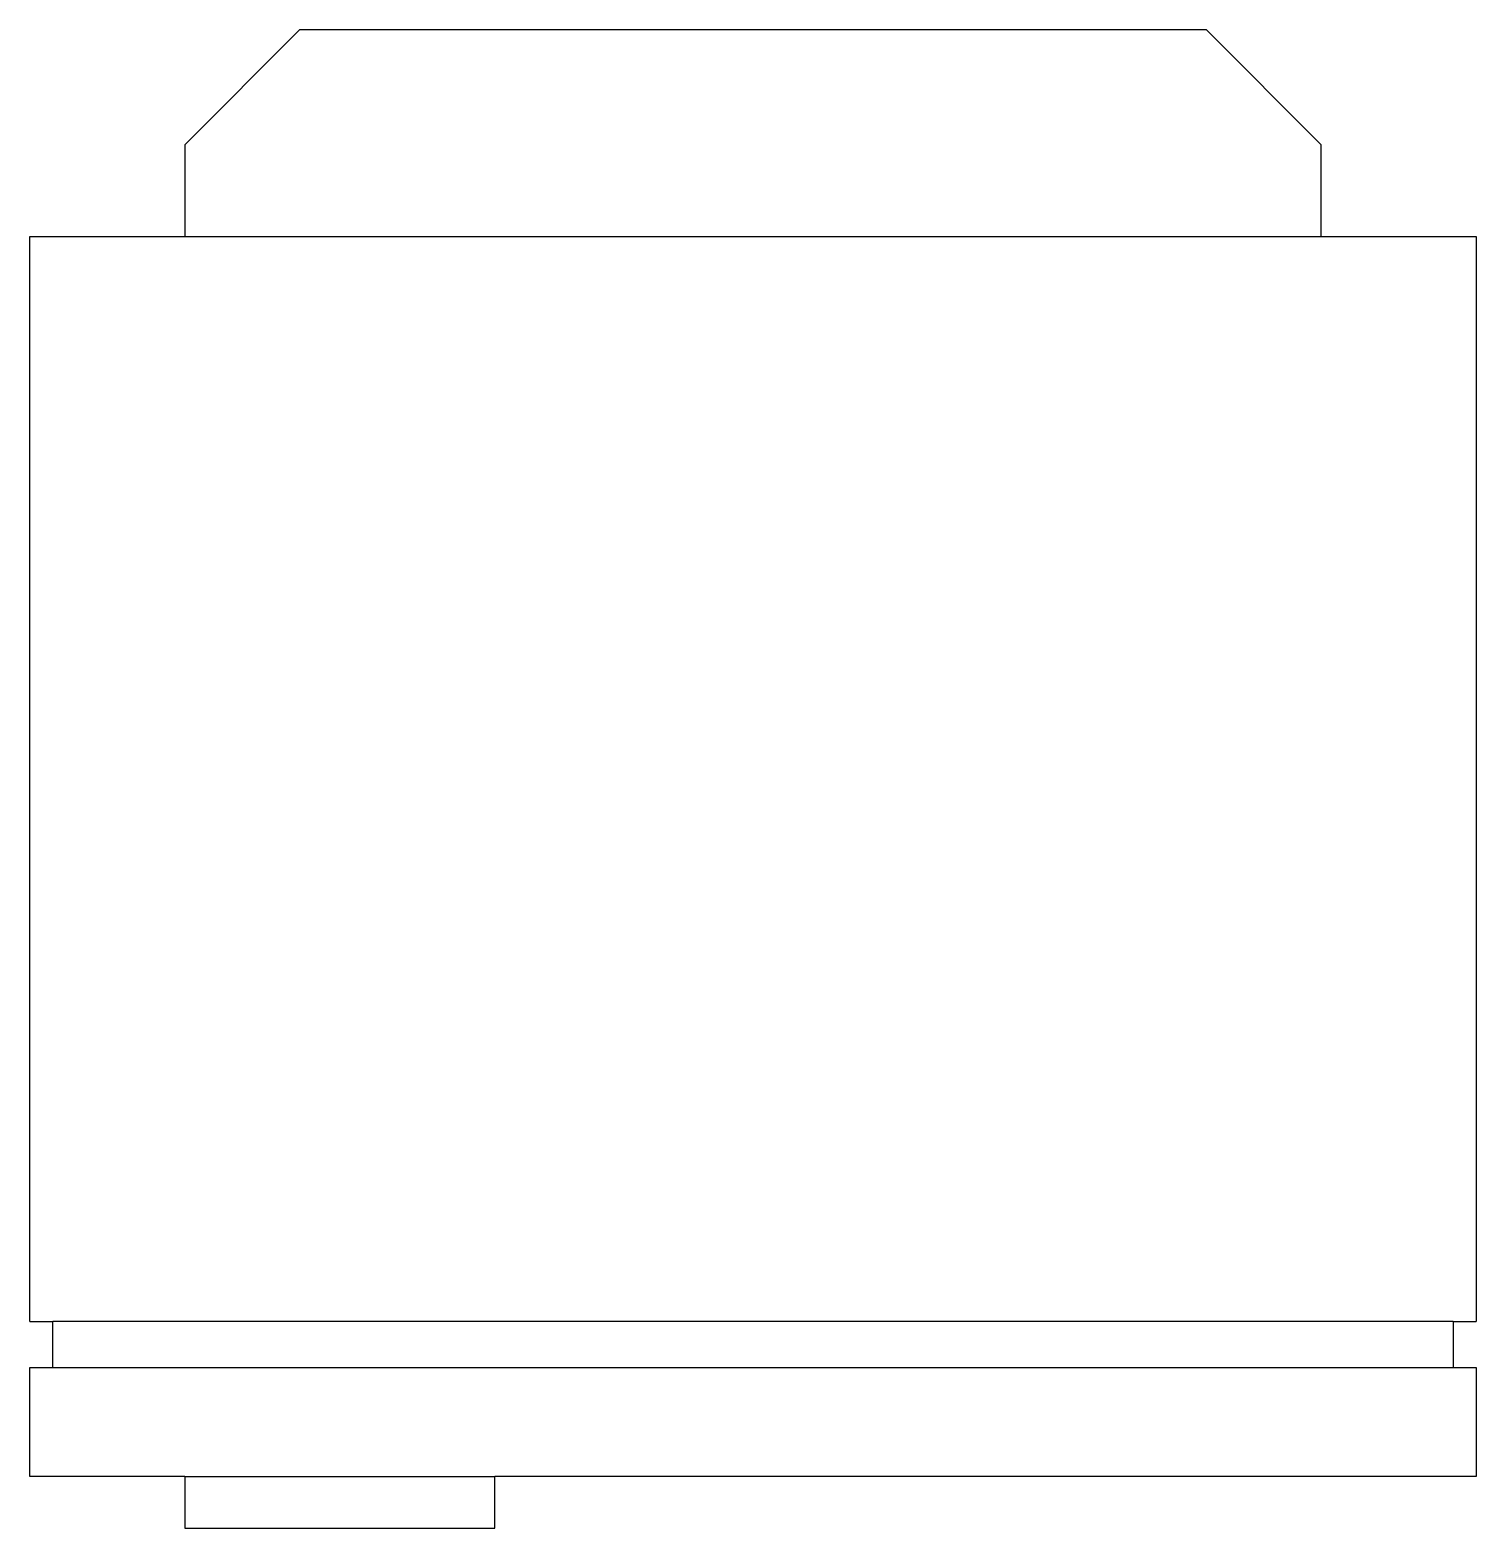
# Model space of a CAD drawing. Extents: x 9.448 to 10.078, y 0.877 to 1.529.
import ezdxf

# ---------------------------------------------------------------- set-up
doc = ezdxf.new("R2010")
doc.units = 0
doc.header["$LTSCALE"] = 0.5
doc.layers.get('0').update_dxf_attribs({"linetype": 'CONTINUOUS'})

msp = doc.modelspace()

# ---------------------------------------------------------------- linework, layer by layer
at = {"color": 0}
for p, q in [((9.51546, 1.47934), (9.56546, 1.52934)), ((9.96046, 1.52934), (9.56546, 1.52934)), ((9.96046, 1.52934), (10.01046, 1.47934)), ((9.51546, 1.47934), (9.51546, 1.43934)), ((10.01046, 1.43934), (10.01046, 1.47934)), ((9.44796, 1.43934), (9.51546, 1.43934)), ((9.44796, 0.96684), (9.44796, 1.43934)), ((10.07796, 1.43934), (10.07796, 0.96684)), ((9.45796, 0.94684), (9.45796, 0.96684)), ((10.06796, 0.96684), (9.45796, 0.96684)), ((10.06796, 0.96684), (10.06796, 0.94684)), ((9.44796, 0.89934), (9.44796, 0.94684)), ((9.45796, 0.94684), (10.06796, 0.94684)), ((10.07796, 0.94684), (10.07796, 0.89934)), ((9.51546, 0.89934), (9.44796, 0.89934)), ((9.51546, 0.89934), (9.65046, 0.89934)), ((10.07796, 0.89934), (9.65046, 0.89934))]:
    msp.add_line(p, q, dxfattribs=at)
for points in [[(9.51546, 1.43934), (10.01046, 1.43934)], [(10.01046, 1.43934), (10.07796, 1.43934)], [(9.44796, 0.96684), (9.45796, 0.96684)], [(10.06796, 0.96684), (10.07796, 0.96684)], [(9.44796, 0.94684), (9.45796, 0.94684)], [(10.06796, 0.94684), (10.07796, 0.94684)], [(9.51546, 0.89934), (9.51546, 0.87684), (9.65046, 0.87684), (9.65046, 0.89934)]]:
    msp.add_lwpolyline(points, dxfattribs=at)

doc.saveas('drawing.dxf')
